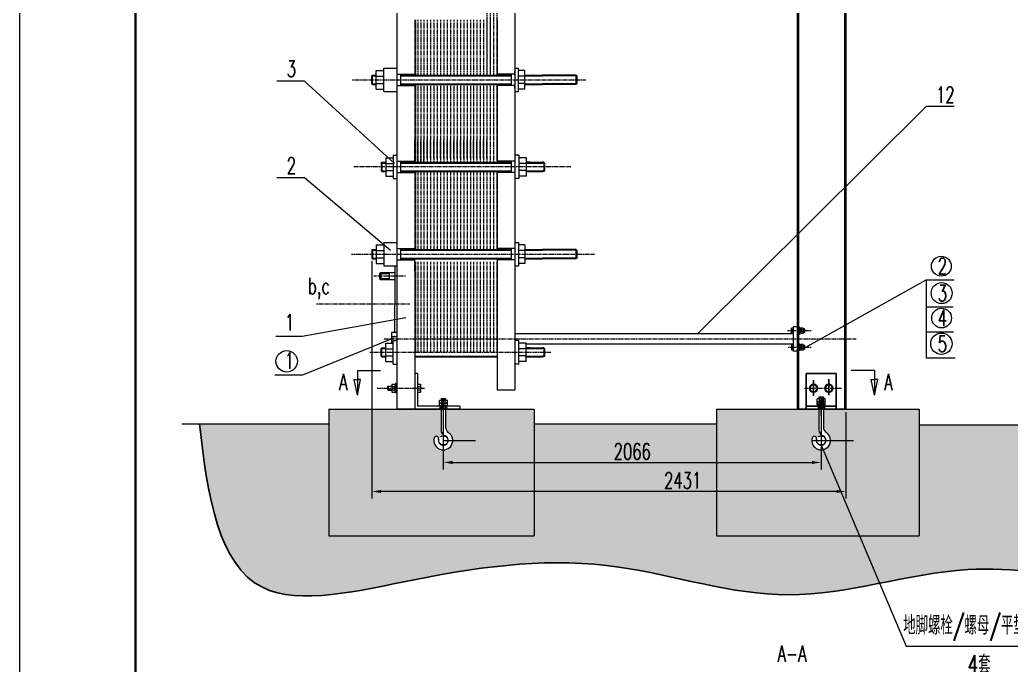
# Model space of a CAD drawing. Header units: millimetres. Extents: x -394 to 6212, y -2458 to 809.
# Drawn here: x 3527.1 to 3741.5, y -2261 to -2121.5 of the extents above; entities that cross this region are included whole.
import ezdxf

# ---------------------------------------------------------------- set-up
doc = ezdxf.new("R2010")
doc.units = ezdxf.units.MM
doc.linetypes.add('CENTERX2', pattern=[4, 2.5, -0.5, 0.5, -0.5])
doc.linetypes.add('DIVIDE', pattern=[31.75, 12.7, -6.35, 0, -6.35, 0, -6.35])
doc.layers.get('0').update_dxf_attribs({"lineweight": 18})
for name, color, linetype, lineweight, true_color in [('1', 1, 'Continuous', 18, 0xff0000), ('2', 2, 'Continuous', 18, 0xffff00), ('3', 3, 'CENTERX2', 18, 0x00ff00), ('4', 4, 'DIVIDE', 18, 0x00ffff)]:
    doc.layers.add(name, color=color, linetype=linetype, lineweight=lineweight, true_color=true_color)
doc.layers.add('5剖面线层', color=2, linetype='Continuous')
doc.layers.add('LAYER3', color=3, linetype='Continuous')
doc.layers.add('LAYER1', color=1, linetype='Continuous', lineweight=25)
doc.layers.add('粗实线层', color=7, linetype='Continuous', lineweight=35)
doc.styles.add('HZ', font='txt.shx', dxfattribs={"width": 0.67, "bigfont": 'hztxt.shx'})
doc.styles.get("Standard").update_dxf_attribs({"font": 'txt.shx', "bigfont": 'gbcbig.shx'})

msp = doc.modelspace()

# ---------------------------------------------------------------- hatches: boundary and pattern name
at = {"layer": '2', "ltscale": 0.5}
h = msp.add_hatch(dxfattribs=at)
h.set_pattern_fill('AR-CONC', color=256, style=0)
h.set_pattern_definition([(50, (9603.9254, 682.366), (7.172602, -0.6275213), [0.75, -8.25]), (355, (9603.9254, 682.366), (-1.387513, 7.521921), [0.6, -6.6]), (100.4514, (9604.523, 682.3136), (5.785094, 6.8943954), [0.637402, -7.011421]), (46.1842, (9603.925, 684.366), (10.67241, -1.65519), [1.125, -12.375]), (96.6356, (9604.815, 684.228), (9.346627, 9.741179), [0.956103, -10.51713]), (351.1842, (9603.925, 684.366), (9.34662, 9.741186), [0.9, -9.9]), (21, (9604.9254, 683.866), (5.9690705, -4.026189), [0.75, -8.25]), (326, (9604.9254, 683.866), (2.433153, 7.2515005), [0.6, -6.6]), (71.4514, (9605.423, 683.5304), (8.402226, 3.225305), [0.637402, -7.011421]), (37.5, (9603.9254, 682.366), (0.1215986, 3.3289385), [0, -6.52, 0, -6.7, 0, -6.625]), (7.5, (9603.9254, 682.366), (2.6306954, 3.9441171), [0, -3.82, 0, -6.37, 0, -2.525]), (327.5, (9601.6954, 682.366), (5.3382244, -0.2255487), [0, -2.5, 0, -7.8, 0, -10.35]), (317.5, (9600.6954, 682.366), (5.8318617, 1.0010498), [0, -3.25, 0, -5.18, 0, -7.35])])
h.paths.add_polyline_path([(3638.34577, -2205.6815), (3619.19178, -2205.6815), (3619.19178, -2209.52191, 0.249972623), (3619.8311, -2210.72079, -0.249972649), (3620.73261, -2212.41133, -1), (3616.66095, -2212.41133, -0.069389091), (3616.73862, -2211.85437), (3616.93371, -2211.63349, -0.690801534), (3617.65538, -2211.90656), (3617.84513, -2211.90656, -0.264888721), (3618.69678, -2211.42133), (3618.69678, -2211.19787, -0.216745131), (3618.20178, -2210.10962), (3618.20178, -2205.6815), (3606.36092, -2205.6815), (3593.933, -2213.13541), (3593.933, -2233.00412), (3638.34577, -2233.00412)])
h.paths.add_polyline_path([(3606.36092, -2205.6815), (3593.933, -2205.6815), (3593.933, -2213.13541)], flags=17)
h.paths.add_polyline_path([(3699.89195, -2210.10962), (3699.89195, -2205.6815), (3677.76026, -2205.6815), (3677.76026, -2233.00412), (3721.57586, -2233.00412), (3721.57586, -2205.6815), (3700.88195, -2205.6815), (3700.88195, -2209.52191, 0.249972623), (3701.52127, -2210.72079, -0.249972649), (3702.42278, -2212.41133, -1), (3698.35112, -2212.41133, -0.06938909), (3698.42879, -2211.85437), (3698.62388, -2211.63349, -0.690801534), (3699.34555, -2211.90656), (3699.5353, -2211.90656, -0.264888721), (3700.38695, -2211.42133), (3700.38695, -2211.19787, -0.216745131)])
h.paths.add_polyline_path([(3861.25341, -2205.76314), (3826.06105, -2205.76314), (3822.58101, -2201.44676), (3799.48269, -2201.44676), (3796.00266, -2205.76314), (3760.8103, -2205.76314), (3760.8103, -2233.08576), (3861.25341, -2233.08576)])
h.paths.add_polyline_path([(3807.52495, -2214.64775), (3815.13745, -2214.64775), (3815.13745, -2219.89775), (3807.52495, -2219.89775)], flags=24)
h.paths.add_polyline_path([(3807.03019, -2208.61878), (3815.03352, -2208.61878), (3815.03352, -2213.86878), (3807.03019, -2213.86878)], flags=24)
h.paths.add_polyline_path([(3807.68111, -2220.79932), (3816.07528, -2220.79932), (3816.07528, -2226.04932), (3807.68111, -2226.04932)], flags=24)
at = {"layer": '5剖面线层', "ltscale": 0.5}
h = msp.add_hatch(dxfattribs=at)
h.set_pattern_fill('AR-SAND', color=256, scale=2, style=0)
h.set_pattern_definition([(37.5, (9603.9254, 682.366), (-0.1259867, 3.8536475), [0, -3.04, 0, -3.4, 0, -3.25]), (7.5, (9603.9254, 682.366), (3.5395534, 5.644292), [0, -1.64, 0, -2.74, 0, -1.05]), (327.5, (9601.4654, 682.366), (6.2282837, 0.0113181), [0, -1, 0, -3.6, 0, -4.7]), (317.5, (9601.4654, 682.366), (6.012253, 1.755351), [0, -0.5, 0, -2.36, 0, -2.7])])
edge = h.paths.add_edge_path()
edge.add_line((3760.8103, -2209.01802), (3721.57586, -2209.01802))
edge.add_line((3721.57586, -2209.01802), (3721.57586, -2233.00412))
edge.add_line((3721.57586, -2233.00412), (3677.76026, -2233.00412))
edge.add_line((3677.76026, -2233.00412), (3677.76026, -2208.8465))
edge.add_line((3677.76026, -2208.8465), (3638.34577, -2208.8465))
edge.add_line((3638.34577, -2208.8465), (3638.34577, -2233.00412))
edge.add_line((3638.34577, -2233.00412), (3593.933, -2233.00412))
edge.add_line((3593.933, -2233.00412), (3593.933, -2208.8465))
edge.add_line((3593.933, -2208.8465), (3565.98043, -2208.8465))
edge.add_spline(control_points=[(3565.98043, -2208.8465), (3567.70723, -2224.68444), (3572.26078, -2251.96268), (3618.08207, -2240.48909), (3653.93305, -2236.39159), (3694.06092, -2250.28598), (3738.38324, -2233.95735), (3786.1739, -2252.83916), (3835.01917, -2239.00011), (3889.5405, -2259.10679), (3896.99731, -2224.08811), (3900.29018, -2212.62167), (3901.37195, -2208.92814)], knot_values=[4.602755796, 4.602755796, 4.602755796, 4.602755796, 43.368736076, 76.20375859, 120.559958585, 157.669847957, 196.858863459, 255.771322738, 298.745619956, 354.741491434, 379.093063844, 390.88268818, 390.88268818, 390.88268818, 390.88268818], degree=3, periodic=0)
edge.add_line((3901.37195, -2208.92814), (3861.25341, -2208.92814))
edge.add_line((3861.25341, -2208.92814), (3861.25341, -2233.08576))
edge.add_line((3861.25341, -2233.08576), (3760.8103, -2233.08576))
edge.add_line((3760.8103, -2233.08576), (3760.8103, -2209.01802))
h.paths.add_polyline_path([(3665.84769, -2218.43953), (3675.02352, -2218.43953), (3675.02352, -2223.68953), (3665.84769, -2223.68953)], flags=24)
h.paths.add_polyline_path([(3654.75853, -2212.1632), (3664.3252, -2212.1632), (3664.3252, -2217.4132), (3654.75853, -2217.4132)], flags=24)
h.paths.add_polyline_path([(3868.87653, -2218.94564), (3868.87653, -2213.67814), (3874.12653, -2213.67814), (3874.12653, -2218.94564)], flags=24)
h.paths.add_polyline_path([(3877.00605, -2223.03529), (3877.00605, -2215.81362), (3882.25605, -2215.81362), (3882.25605, -2223.03529)], flags=24)
h.paths.add_polyline_path([(3583.76729, -2216.02432), (3586.29896, -2216.02432), (3586.29896, -2210.77432), (3583.76729, -2210.77432)], flags=24)

# ---------------------------------------------------------------- linework, layer by layer
at = {"color": 2, "linetype": 'Continuous', "ltscale": 0.1}
for p, q in [((3603.23131, -2133.6072), (3604.19553, -2133.6072)), ((3609.45973, -2133.6072), (3633.36829, -2133.6072)), ((3636.49637, -2133.6072), (3640.13333, -2133.6072)), ((3647.5488, -2133.6072), (3640.13333, -2133.6072)), ((3603.23131, -2135.31395), (3604.19553, -2135.31395)), ((3609.45973, -2135.31395), (3633.36829, -2135.31395)), ((3636.49637, -2135.31395), (3640.13333, -2135.31395)), ((3647.5488, -2135.31395), (3640.13333, -2135.31395)), ((3605.26944, -2152.44326), (3606.23365, -2152.44326)), ((3609.45973, -2152.44326), (3633.36829, -2152.44326)), ((3636.59437, -2152.44326), (3640.13333, -2152.44326)), ((3640.58717, -2152.44326), (3640.13333, -2152.44326)), ((3605.26944, -2154.15), (3606.23365, -2154.15)), ((3609.45973, -2154.15), (3633.36829, -2154.15)), ((3636.59437, -2154.15), (3640.13333, -2154.15)), ((3640.58717, -2154.15), (3640.13333, -2154.15)), ((3603.23131, -2171.27931), (3604.19553, -2171.27931)), ((3603.23131, -2172.98606), (3604.19553, -2172.98606)), ((3609.45973, -2171.27931), (3633.36829, -2171.27931)), ((3609.45973, -2172.98606), (3633.36829, -2172.98606)), ((3636.28502, -2171.27931), (3640.13333, -2171.27931)), ((3636.28502, -2172.98606), (3640.13333, -2172.98606)), ((3647.5488, -2171.27931), (3640.13333, -2171.27931)), ((3647.5488, -2172.98606), (3640.13333, -2172.98606)), ((3605.26944, -2192.50932), (3606.23365, -2192.50932)), ((3636.59437, -2192.50932), (3640.13333, -2192.50932)), ((3640.4181, -2192.50932), (3640.13333, -2192.50932)), ((3640.58481, -2192.50932), (3640.13333, -2192.50932)), ((3640.58481, -2192.50932), (3640.13333, -2192.50932)), ((3605.26944, -2194.21607), (3606.23365, -2194.21607)), ((3612.52737, -2194.21607), (3630.35639, -2194.21607)), ((3636.59437, -2194.21607), (3640.13333, -2194.21607)), ((3640.4181, -2194.21607), (3640.13333, -2194.21607)), ((3640.58481, -2194.21607), (3640.13333, -2194.21607)), ((3640.58481, -2194.21607), (3640.13333, -2194.21607))]:
    msp.add_line(p, q, dxfattribs=at)
for p, q in [((3700.38695, -2213.45716), (3718.73317, -2256.90279)), ((3737.89621, -2256.90279), (3748.22298, -2256.90279))]:
    msp.add_line(p, q)
at = {"layer": '1', "ltscale": 0.1}
for p, q in [((3608.64699, -2117.53616), (3608.64699, -2190.70935)), ((3695.22103, -2117.53616), (3695.22103, -2205.6815)), ((3695.50788, -2117.53616), (3695.50788, -2205.6815)), ((3705.45194, -2117.53616), (3705.45194, -2205.6815)), ((3705.73879, -2117.53616), (3705.73879, -2205.6815)), ((3612.52737, -2121.49718), (3612.52737, -2133.4566)), ((3612.52737, -2121.49718), (3612.52737, -2133.4566)), ((3604.19553, -2132.45264), (3605.80188, -2132.45264)), ((3604.19553, -2136.46851), (3604.19553, -2132.45264)), ((3605.80188, -2136.99041), (3605.80188, -2131.93074)), ((3634.9735, -2136.99041), (3634.9735, -2131.93074)), ((3636.28502, -2132.45264), (3634.9735, -2132.45264)), ((3636.28502, -2136.46851), (3636.28502, -2132.45264)), ((3603.23131, -2133.6072), (3603.39802, -2133.4566)), ((3603.23131, -2135.31395), (3603.23131, -2133.6072)), ((3603.39802, -2133.4566), (3604.19553, -2133.4566)), ((3603.39802, -2135.46454), (3603.39802, -2133.4566)), ((3604.19553, -2133.69041), (3605.80188, -2133.69041)), ((3608.64699, -2133.22952), (3612.52737, -2133.22952)), ((3609.45973, -2133.4566), (3633.36829, -2133.4566)), ((3634.18103, -2133.22952), (3630.35639, -2133.22952)), ((3633.36829, -2133.22952), (3633.36829, -2135.69163)), ((3634.18103, -2133.4566), (3634.18103, -2132.59606)), ((3636.28502, -2133.69041), (3634.9735, -2133.69041)), ((3636.49637, -2133.4566), (3640.13333, -2133.4566)), ((3647.3821, -2133.4566), (3640.13333, -2133.4566)), ((3647.5488, -2133.6072), (3647.3821, -2133.4566)), ((3647.3821, -2133.4566), (3647.3821, -2135.46454)), ((3647.5488, -2133.6072), (3647.5488, -2135.31395)), ((3603.23131, -2135.31395), (3603.39802, -2135.46454)), ((3603.39802, -2135.46454), (3604.19553, -2135.46454)), ((3604.19553, -2135.23074), (3605.80188, -2135.23074)), ((3604.19553, -2136.46851), (3605.80188, -2136.46851)), ((3608.64699, -2135.69163), (3612.52737, -2135.69163)), ((3609.45973, -2135.46454), (3633.36829, -2135.46454)), ((3612.52737, -2135.46454), (3612.52737, -2152.29266)), ((3612.52737, -2135.46454), (3612.52737, -2152.29266)), ((3612.52737, -2135.46454), (3612.52737, -2136.37222)), ((3634.18103, -2135.69163), (3630.35639, -2135.69163)), ((3634.18103, -2136.32508), (3634.18103, -2135.46454)), ((3636.28502, -2135.23074), (3634.9735, -2135.23074)), ((3636.28502, -2136.46851), (3634.9735, -2136.46851)), ((3636.49637, -2135.46454), (3640.13333, -2135.46454)), ((3647.3821, -2135.46454), (3640.13333, -2135.46454)), ((3647.5488, -2135.31395), (3647.3821, -2135.46454)), ((3612.52737, -2151.38498), (3612.52737, -2147.42396)), ((3606.23365, -2151.28869), (3607.84, -2151.28869)), ((3606.23365, -2151.28869), (3606.23365, -2155.30456)), ((3607.84, -2150.76679), (3607.84, -2155.82646)), ((3612.52737, -2152.29266), (3612.52737, -2151.60434)), ((3634.98802, -2150.76679), (3634.98802, -2155.82646)), ((3636.59437, -2151.28869), (3634.98802, -2151.28869)), ((3636.59437, -2151.28869), (3636.59437, -2155.30456)), ((3605.26944, -2152.44326), (3605.43614, -2152.29266)), ((3605.26944, -2152.44326), (3605.26944, -2154.15)), ((3605.43614, -2152.29266), (3605.43614, -2154.3006)), ((3605.43614, -2152.29266), (3606.23365, -2152.29266)), ((3606.23365, -2152.52646), (3607.84, -2152.52646)), ((3608.64699, -2152.06557), (3612.52737, -2152.06557)), ((3609.45973, -2152.29266), (3633.36829, -2152.29266)), ((3634.18103, -2152.06557), (3630.35639, -2152.06557)), ((3633.36829, -2152.06557), (3633.36829, -2154.52768)), ((3636.59437, -2152.52646), (3634.98802, -2152.52646)), ((3636.59437, -2152.29266), (3640.13333, -2152.29266)), ((3637.39188, -2152.29266), (3636.59437, -2152.29266)), ((3640.42047, -2152.29266), (3640.13333, -2152.29266)), ((3640.42047, -2152.29266), (3640.42047, -2154.3006)), ((3640.58717, -2152.44326), (3640.42047, -2152.29266)), ((3640.58717, -2152.44326), (3640.58717, -2154.15)), ((3605.26944, -2154.15), (3605.43614, -2154.3006)), ((3605.43614, -2154.3006), (3606.23365, -2154.3006)), ((3606.23365, -2154.06679), (3607.84, -2154.06679)), ((3606.23365, -2155.30456), (3607.84, -2155.30456)), ((3608.64699, -2154.52768), (3612.52737, -2154.52768)), ((3609.45973, -2154.3006), (3633.36829, -2154.3006)), ((3612.52737, -2154.3006), (3612.52737, -2157.5545)), ((3612.52737, -2154.3006), (3612.52737, -2166.74156)), ((3634.18103, -2154.52768), (3630.27743, -2154.52768)), ((3636.59437, -2154.06679), (3634.98802, -2154.06679)), ((3636.59437, -2155.30456), (3634.98802, -2155.30456)), ((3636.59437, -2154.3006), (3640.13333, -2154.3006)), ((3637.39188, -2154.3006), (3636.59437, -2154.3006)), ((3640.42047, -2154.3006), (3640.13333, -2154.3006)), ((3640.58717, -2154.15), (3640.42047, -2154.3006)), ((3612.52737, -2166.74156), (3612.52737, -2171.12872)), ((3603.23131, -2171.27931), (3603.39802, -2171.12872)), ((3603.39802, -2171.12872), (3604.19553, -2171.12872)), ((3603.39802, -2171.12872), (3603.39802, -2173.13665)), ((3604.19553, -2170.12475), (3604.19553, -2174.14062)), ((3604.19553, -2170.12475), (3605.80188, -2170.12475)), ((3605.80188, -2169.60285), (3605.80188, -2174.66252)), ((3608.64699, -2170.90163), (3612.52737, -2170.90163)), ((3609.45973, -2171.12872), (3633.36829, -2171.12872)), ((3634.18103, -2170.90163), (3630.27743, -2170.90163)), ((3633.36829, -2170.90163), (3633.36829, -2173.36374)), ((3634.18103, -2170.26817), (3634.18103, -2171.12872)), ((3634.9735, -2169.60285), (3634.9735, -2174.66252)), ((3636.28502, -2170.12475), (3634.9735, -2170.12475)), ((3636.28502, -2170.12475), (3636.28502, -2174.14062)), ((3636.28502, -2171.12872), (3640.13333, -2171.12872)), ((3647.3821, -2171.12872), (3640.13333, -2171.12872)), ((3647.5488, -2171.27931), (3647.3821, -2171.12872)), ((3647.3821, -2171.12872), (3647.3821, -2173.13665)), ((3603.23131, -2171.27931), (3603.23131, -2172.98606)), ((3603.23131, -2172.98606), (3603.39802, -2173.13665)), ((3603.39802, -2173.13665), (3604.19553, -2173.13665)), ((3604.19553, -2171.36252), (3605.80188, -2171.36252)), ((3604.19553, -2172.90285), (3605.80188, -2172.90285)), ((3609.45973, -2173.13665), (3633.36829, -2173.13665)), ((3612.52737, -2175.83026), (3612.52737, -2173.13665)), ((3634.18103, -2173.13665), (3634.18103, -2173.9972)), ((3636.28502, -2171.36252), (3634.9735, -2171.36252)), ((3636.28502, -2172.90285), (3634.9735, -2172.90285)), ((3636.28502, -2173.13665), (3640.13333, -2173.13665)), ((3647.3821, -2173.13665), (3640.13333, -2173.13665)), ((3647.5488, -2172.98606), (3647.3821, -2173.13665)), ((3647.5488, -2171.27931), (3647.5488, -2172.98606)), ((3604.19553, -2174.14062), (3605.80188, -2174.14062)), ((3608.64699, -2173.36374), (3612.52737, -2173.36374)), ((3612.52737, -2175.83026), (3612.52737, -2173.61799)), ((3612.52737, -2173.80922), (3612.52737, -2178.69103)), ((3634.18103, -2173.36374), (3630.35639, -2173.36374)), ((3636.28502, -2174.14062), (3634.9735, -2174.14062)), ((3612.52737, -2178.69103), (3612.52737, -2194.36666)), ((3694.36049, -2188.11165), (3693.94044, -2188.11165)), ((3693.94044, -2189.29117), (3693.94044, -2188.11165)), ((3695.22103, -2187.86477), (3694.36049, -2187.86477)), ((3694.36049, -2187.86477), (3694.36049, -2193.12365)), ((3695.78638, -2187.98666), (3695.50788, -2187.98666)), ((3695.78638, -2187.98666), (3695.78638, -2189.40545)), ((3696.47292, -2188.11165), (3695.98155, -2188.11165)), ((3695.98155, -2188.11165), (3695.98155, -2189.29117)), ((3696.47292, -2188.11165), (3696.47292, -2189.29117)), ((3694.36049, -2189.39463), (3634.18103, -2189.39463)), ((3694.36049, -2188.47275), (3693.94044, -2188.47275)), ((3694.36049, -2188.93008), (3693.94044, -2188.93008)), ((3694.36049, -2189.29117), (3693.94044, -2189.29117)), ((3695.78638, -2189.40545), (3695.50788, -2189.40545)), ((3696.47292, -2188.47275), (3695.98155, -2188.47275)), ((3696.47292, -2188.93008), (3695.98155, -2188.93008)), ((3696.47292, -2189.29117), (3695.98155, -2189.29117)), ((3696.7806, -2188.31895), (3696.47292, -2188.31895)), ((3696.7806, -2189.08388), (3696.47292, -2189.08388)), ((3696.7806, -2189.08388), (3696.7806, -2188.31895)), ((3696.7806, -2188.31895), (3696.84464, -2188.38796)), ((3696.7806, -2189.08388), (3696.84464, -2189.01487)), ((3696.84464, -2189.01487), (3696.84464, -2188.38796)), ((3605.26944, -2192.50932), (3605.43614, -2192.35873)), ((3605.26944, -2194.21607), (3605.26944, -2192.50932)), ((3605.43614, -2192.35873), (3606.23365, -2192.35873)), ((3605.43614, -2194.36666), (3605.43614, -2192.35873)), ((3606.23365, -2191.35476), (3607.84, -2191.35476)), ((3606.23365, -2195.37063), (3606.23365, -2191.35476)), ((3607.4996, -2190.70935), (3607.4996, -2191.35476)), ((3607.84, -2191.00829), (3607.4996, -2191.00829)), ((3607.84, -2195.89253), (3607.84, -2190.83286)), ((3608.64699, -2190.70935), (3608.64699, -2205.6815)), ((3608.64699, -2191.49818), (3608.64699, -2195.22721)), ((3634.98802, -2195.89253), (3634.98802, -2190.83286)), ((3636.59437, -2191.35476), (3634.98802, -2191.35476)), ((3636.59437, -2195.37063), (3636.59437, -2191.35476)), ((3694.36049, -2191.5938), (3636.59437, -2191.5938)), ((3636.59437, -2192.35873), (3640.13333, -2192.35873)), ((3637.39188, -2192.35873), (3636.59437, -2192.35873)), ((3640.4181, -2192.35873), (3640.13333, -2192.35873)), ((3640.4181, -2192.35873), (3640.13333, -2192.35873)), ((3640.4181, -2192.35873), (3640.13333, -2192.35873)), ((3640.4181, -2192.35873), (3640.4181, -2194.36666)), ((3640.58481, -2192.50932), (3640.4181, -2192.35873)), ((3640.58481, -2192.50932), (3640.58481, -2194.21607)), ((3694.36049, -2191.69725), (3693.94044, -2191.69725)), ((3693.94044, -2191.69725), (3693.94044, -2192.87677)), ((3694.36049, -2192.05835), (3693.94044, -2192.05835)), ((3694.36049, -2192.51568), (3693.94044, -2192.51568)), ((3695.78638, -2191.57176), (3695.50788, -2191.57176)), ((3695.78638, -2191.57176), (3695.78638, -2192.98469)), ((3695.98155, -2191.69725), (3695.98155, -2192.87677)), ((3696.47292, -2191.69725), (3695.98155, -2191.69725)), ((3696.47292, -2192.05835), (3695.98155, -2192.05835)), ((3696.47292, -2192.51568), (3695.98155, -2192.51568)), ((3696.47292, -2191.69725), (3696.47292, -2192.87677)), ((3696.7806, -2191.90455), (3696.47292, -2191.90455)), ((3696.7806, -2191.90455), (3696.84464, -2191.97356)), ((3696.7806, -2192.66948), (3696.7806, -2191.90455)), ((3696.84464, -2192.60047), (3696.84464, -2191.97356)), ((3605.26944, -2194.21607), (3605.43614, -2194.36666)), ((3605.43614, -2194.36666), (3606.23365, -2194.36666)), ((3606.23365, -2192.59253), (3607.84, -2192.59253)), ((3606.23365, -2194.13286), (3607.84, -2194.13286)), ((3612.52737, -2194.36666), (3630.35639, -2194.36666)), ((3612.52737, -2194.36666), (3612.52737, -2205.6815)), ((3636.59437, -2192.59253), (3634.98802, -2192.59253)), ((3636.59437, -2194.13286), (3634.98802, -2194.13286)), ((3636.59437, -2194.36666), (3640.13333, -2194.36666)), ((3637.39188, -2194.36666), (3636.59437, -2194.36666)), ((3640.4181, -2194.36666), (3640.13333, -2194.36666)), ((3640.4181, -2194.36666), (3640.13333, -2194.36666)), ((3640.4181, -2194.36666), (3640.13333, -2194.36666)), ((3640.58481, -2194.21607), (3640.4181, -2194.36666)), ((3694.36049, -2192.87677), (3693.94044, -2192.87677)), ((3695.22103, -2193.12365), (3694.36049, -2193.12365)), ((3695.78638, -2192.98469), (3695.50788, -2192.98469)), ((3696.47292, -2192.87677), (3695.98155, -2192.87677)), ((3696.7806, -2192.66948), (3696.47292, -2192.66948)), ((3696.7806, -2192.66948), (3696.84464, -2192.60047)), ((3606.23365, -2195.37063), (3607.84, -2195.37063)), ((3636.59437, -2195.37063), (3634.98802, -2195.37063)), ((3613.14716, -2197.92019), (3613.14716, -2205.01219)), ((3606.78809, -2200.69306), (3606.65026, -2200.83089)), ((3606.65026, -2200.83089), (3606.65026, -2201.41577)), ((3606.78809, -2200.69306), (3607.57699, -2200.69306)), ((3606.78809, -2200.69306), (3606.78809, -2201.5536)), ((3607.57699, -2200.26279), (3607.57699, -2201.98387)), ((3607.57699, -2200.26279), (3608.19066, -2200.26279)), ((3607.57699, -2200.77828), (3608.19066, -2200.77828)), ((3613.14716, -2200.26279), (3613.76867, -2200.26279)), ((3613.14716, -2200.77828), (3613.76867, -2200.77828)), ((3613.76867, -2200.26279), (3613.76867, -2201.98387)), ((3606.78809, -2201.5536), (3606.65026, -2201.41577)), ((3606.78809, -2201.5536), (3607.57699, -2201.5536)), ((3607.57699, -2201.46838), (3608.19066, -2201.46838)), ((3607.57699, -2201.98387), (3608.19066, -2201.98387)), ((3613.14716, -2201.46838), (3613.76867, -2201.46838)), ((3613.14716, -2201.98387), (3613.76867, -2201.98387)), ((3622.25322, -2205.01219), (3613.14716, -2205.01219)), ((3617.85932, -2204.35508), (3617.85932, -2203.76006)), ((3619.58041, -2203.76006), (3617.85932, -2203.76006)), ((3617.85932, -2204.35508), (3617.85932, -2203.76006)), ((3619.58041, -2203.76006), (3617.85932, -2203.76006)), ((3619.58041, -2204.36042), (3617.85932, -2204.36042)), ((3617.85932, -2204.95544), (3617.85932, -2204.36042)), ((3619.58041, -2204.36042), (3617.85932, -2204.36042)), ((3617.85932, -2205.01219), (3617.85932, -2204.36042)), ((3618.04843, -2205.01219), (3618.04843, -2205.6815)), ((3618.04843, -2205.01219), (3618.04843, -2205.6815)), ((3618.37481, -2204.35508), (3618.37481, -2203.76006)), ((3618.37481, -2204.35508), (3618.37481, -2203.76006)), ((3618.37481, -2204.83531), (3618.37481, -2204.36042)), ((3618.37481, -2204.83531), (3618.37481, -2204.36042)), ((3619.06492, -2204.35508), (3619.06492, -2203.76006)), ((3619.06492, -2204.35508), (3619.06492, -2203.76006)), ((3619.06492, -2204.83531), (3619.06492, -2204.36042)), ((3619.06492, -2204.83531), (3619.06492, -2204.36042)), ((3619.4139, -2205.01219), (3619.4139, -2205.6815)), ((3619.4139, -2205.01219), (3619.4139, -2205.6815)), ((3619.58041, -2204.38156), (3619.58041, -2203.76006)), ((3619.58041, -2204.38156), (3619.58041, -2203.76006)), ((3619.58041, -2204.98192), (3619.58041, -2204.36042)), ((3619.58041, -2205.01219), (3619.58041, -2204.36042)), ((3622.25322, -2205.01219), (3622.25322, -2205.6815)), ((3701.27058, -2203.42937), (3699.54949, -2203.42937)), ((3699.54949, -2204.02439), (3699.54949, -2203.42937)), ((3701.27058, -2203.42937), (3699.54949, -2203.42937)), ((3699.54949, -2204.0244), (3699.54949, -2203.42937)), ((3699.54949, -2204.6815), (3699.54949, -2204.02973)), ((3701.27058, -2204.02973), (3699.54949, -2204.02973)), ((3699.54949, -2204.62476), (3699.54949, -2204.02973)), ((3701.27058, -2204.02973), (3699.54949, -2204.02973)), ((3699.7386, -2204.6815), (3699.7386, -2205.6815)), ((3699.7386, -2204.98247), (3699.7386, -2205.6815)), ((3700.06498, -2204.02439), (3700.06498, -2203.42937)), ((3700.06498, -2204.0244), (3700.06498, -2203.42937)), ((3700.06498, -2204.50462), (3700.06498, -2204.02973)), ((3700.06498, -2204.50462), (3700.06498, -2204.02973)), ((3700.75509, -2204.02439), (3700.75509, -2203.42937)), ((3700.75509, -2204.0244), (3700.75509, -2203.42937)), ((3700.75509, -2204.50462), (3700.75509, -2204.02973)), ((3700.75509, -2204.50462), (3700.75509, -2204.02973)), ((3701.10407, -2204.6815), (3701.10407, -2205.6815)), ((3701.10407, -2205.01219), (3701.10407, -2205.6815)), ((3701.27058, -2204.05087), (3701.27058, -2203.42937)), ((3701.27058, -2204.05087), (3701.27058, -2203.42937)), ((3701.27058, -2204.6815), (3701.27058, -2204.02973)), ((3701.27058, -2204.65123), (3701.27058, -2204.02973)), ((3622.25322, -2205.6815), (3608.64699, -2205.6815)), ((3705.73879, -2205.6815), (3695.22103, -2205.6815))]:
    msp.add_line(p, q, dxfattribs=at)
at = {"layer": '1'}
for p, q in [((3634.18103, -2117.53616), (3634.18103, -2159.56244)), ((3630.35639, -2121.49718), (3630.35639, -2133.4566)), ((3630.35639, -2121.49718), (3630.35639, -2133.4566)), ((3605.80188, -2131.93074), (3608.64699, -2131.93074)), ((3634.18103, -2131.93074), (3634.9735, -2131.93074)), ((3609.45973, -2133.22952), (3609.45973, -2135.69163)), ((3630.35639, -2135.46454), (3630.35639, -2152.29266)), ((3630.35639, -2135.46454), (3630.35639, -2152.29266)), ((3630.35639, -2135.46454), (3630.35639, -2136.37222)), ((3605.80188, -2136.99041), (3608.64699, -2136.99041)), ((3634.18103, -2136.99041), (3634.9735, -2136.99041)), ((3630.35639, -2151.38498), (3630.35639, -2147.42396)), ((3607.84, -2150.76679), (3608.64699, -2150.76679)), ((3634.98802, -2150.76679), (3634.18103, -2150.76679)), ((3609.45973, -2152.06557), (3609.45973, -2154.52768)), ((3607.84, -2155.82646), (3608.64699, -2155.82646)), ((3630.35639, -2154.3006), (3630.35639, -2157.5545)), ((3630.35639, -2154.3006), (3630.35639, -2166.74156)), ((3634.98802, -2155.82646), (3634.18103, -2155.82646)), ((3634.18103, -2159.56244), (3634.18103, -2173.80922)), ((3630.35639, -2166.74156), (3630.35639, -2171.12872)), ((3634.18103, -2168.06604), (3634.18103, -2174.04433)), ((3605.80188, -2169.60285), (3608.64699, -2169.60285)), ((3609.45973, -2170.90163), (3609.45973, -2173.36374)), ((3634.18103, -2169.60285), (3634.9735, -2169.60285)), ((3630.35639, -2173.13665), (3630.35639, -2173.82497)), ((3605.80188, -2174.66252), (3608.64699, -2174.66252)), ((3608.24969, -2174.66252), (3608.24969, -2182.94055)), ((3630.35639, -2173.80922), (3630.35639, -2178.69103)), ((3634.18103, -2173.80922), (3634.18103, -2194.36666)), ((3634.18103, -2174.66252), (3634.9735, -2174.66252)), ((3604.91885, -2176.35501), (3605.18812, -2176.10601)), ((3604.91885, -2176.35501), (3604.91885, -2177.40027)), ((3604.91885, -2177.40027), (3605.18812, -2177.64927)), ((3605.18812, -2176.10601), (3605.18812, -2177.64927)), ((3605.18812, -2176.10601), (3606.95385, -2176.10601)), ((3606.95385, -2176.10601), (3606.95385, -2177.64927)), ((3606.95385, -2176.10601), (3608.24969, -2176.10601)), ((3605.18812, -2177.64927), (3606.95385, -2177.64927)), ((3606.95385, -2177.64927), (3608.24969, -2177.64927)), ((3630.35639, -2178.69103), (3630.35639, -2194.36666)), ((3608.24969, -2189.05997), (3608.24969, -2182.94055)), ((3695.78638, -2188.15424), (3695.98155, -2188.15424)), ((3695.98155, -2188.70141), (3695.78638, -2188.58837)), ((3695.78638, -2188.70141), (3695.98155, -2188.81017)), ((3695.78638, -2189.24859), (3695.98155, -2189.24859)), ((3607.84, -2190.83286), (3608.64699, -2190.83286)), ((3634.98802, -2190.83286), (3634.18103, -2190.83286)), ((3695.78638, -2191.73984), (3695.98155, -2191.73984)), ((3695.98155, -2192.28701), (3695.78638, -2192.17397)), ((3695.78638, -2192.28701), (3695.98155, -2192.39577)), ((3630.35639, -2194.36666), (3630.35639, -2201.45834)), ((3634.18103, -2194.36666), (3634.18103, -2201.45834)), ((3695.78638, -2192.83419), (3695.98155, -2192.83419)), ((3607.84, -2195.89253), (3608.64699, -2195.89253)), ((3634.98802, -2195.89253), (3634.18103, -2195.89253)), ((3613.14716, -2197.92019), (3612.52737, -2197.92019)), ((3608.19066, -2200.26279), (3608.19066, -2201.98387)), ((3608.19066, -2200.32199), (3608.3648, -2200.32199)), ((3608.19066, -2201.12333), (3608.3648, -2201.02087)), ((3608.64699, -2200.10536), (3608.3648, -2200.10536)), ((3608.3648, -2200.10536), (3608.3648, -2202.1413)), ((3608.3648, -2201.15705), (3608.19066, -2201.23558)), ((3608.19066, -2201.92467), (3608.3648, -2201.92467)), ((3608.64699, -2202.1413), (3608.3648, -2202.1413)), ((3630.35639, -2201.45834), (3634.18103, -2201.45834)), ((3699.89195, -2203.08545), (3699.97445, -2203.00295)), ((3699.89195, -2203.08545), (3699.97445, -2203.00295)), ((3699.89195, -2203.08545), (3700.88195, -2203.08545)), ((3699.89195, -2203.08545), (3699.89195, -2203.42937)), ((3699.89195, -2203.08545), (3700.88195, -2203.08545)), ((3699.89195, -2203.08545), (3699.89195, -2203.42937)), ((3699.97445, -2203.00295), (3700.79945, -2203.00295)), ((3699.97445, -2203.00295), (3700.79945, -2203.00295)), ((3700.88195, -2203.08545), (3700.79945, -2203.00295)), ((3700.88195, -2203.08545), (3700.79945, -2203.00295)), ((3700.88195, -2203.08545), (3700.88195, -2203.42937)), ((3700.88195, -2203.08545), (3700.88195, -2203.42937)), ((3617.87028, -2204.36042), (3619.58185, -2204.36042)), ((3617.87028, -2204.36042), (3619.58185, -2204.36042)), ((3617.87028, -2204.83531), (3619.58185, -2204.83531)), ((3619.58185, -2205.01219), (3617.87028, -2205.01219)), ((3619.58185, -2205.01219), (3617.87028, -2205.01219)), ((3618.20178, -2203.41614), (3618.28428, -2203.33364)), ((3618.20178, -2203.41614), (3618.28428, -2203.33364)), ((3618.20178, -2203.41614), (3618.20178, -2203.76006)), ((3618.20178, -2203.41614), (3619.19178, -2203.41614)), ((3618.20178, -2203.41614), (3618.20178, -2203.76006)), ((3618.20178, -2203.41614), (3619.19178, -2203.41614)), ((3618.20178, -2205.01219), (3618.20178, -2210.10962)), ((3618.20178, -2205.01219), (3618.20178, -2210.10962)), ((3619.19178, -2205.43197), (3618.20178, -2205.43197)), ((3618.20178, -2205.43197), (3619.19178, -2205.43197)), ((3619.19178, -2205.43197), (3618.20178, -2205.43197)), ((3618.20178, -2205.43197), (3619.19178, -2205.43197)), ((3618.28428, -2203.33364), (3619.10928, -2203.33364)), ((3618.28428, -2203.33364), (3619.10928, -2203.33364)), ((3619.19178, -2203.41614), (3619.10928, -2203.33364)), ((3619.19178, -2203.41614), (3619.10928, -2203.33364)), ((3619.19178, -2203.41614), (3619.19178, -2203.76006)), ((3619.19178, -2203.41614), (3619.19178, -2203.76006)), ((3619.19178, -2205.01219), (3619.19178, -2209.52191)), ((3619.19178, -2205.01219), (3619.19178, -2209.52191)), ((3699.56045, -2204.02973), (3701.27202, -2204.02973)), ((3699.56045, -2204.02973), (3701.27202, -2204.02973)), ((3699.56045, -2204.50462), (3701.27202, -2204.50462)), ((3701.27202, -2204.6815), (3699.56045, -2204.6815)), ((3701.27202, -2204.6815), (3699.56045, -2204.6815)), ((3699.89195, -2204.6815), (3699.89195, -2210.10962)), ((3699.89195, -2205.01219), (3699.89195, -2210.10962)), ((3699.89195, -2205.2775), (3700.88195, -2205.2775)), ((3700.88195, -2205.2775), (3699.89195, -2205.2775)), ((3699.89195, -2205.2775), (3700.88195, -2205.2775)), ((3700.88195, -2205.2775), (3699.89195, -2205.2775)), ((3700.88195, -2204.6815), (3700.88195, -2209.52191)), ((3700.88195, -2204.98247), (3700.88195, -2209.52191)), ((3593.933, -2205.6815), (3593.933, -2233.00412)), ((3638.34577, -2205.6815), (3638.34577, -2233.00412)), ((3677.76026, -2205.6815), (3677.76026, -2233.00412)), ((3721.57586, -2205.6815), (3721.57586, -2233.00412)), ((3616.73862, -2211.85437), (3616.93371, -2211.63349)), ((3616.73862, -2211.85437), (3616.93371, -2211.63349)), ((3620.32102, -2210.88929), (3620.32102, -2210.88929)), ((3698.42879, -2211.85437), (3698.62388, -2211.63349)), ((3698.42879, -2211.85437), (3698.62388, -2211.63349)), ((3617.65538, -2211.90656), (3617.66318, -2211.90656)), ((3617.65538, -2211.90656), (3617.66318, -2211.90656)), ((3617.66318, -2212.25185), (3617.66318, -2211.90656)), ((3617.66318, -2212.25185), (3617.66318, -2211.90656)), ((3698.60897, -2213.38872), (3698.60897, -2213.38872)), ((3699.34555, -2211.90656), (3699.35335, -2211.90656)), ((3699.34555, -2211.90656), (3699.35335, -2211.90656)), ((3699.35335, -2212.25185), (3699.35335, -2211.90656)), ((3699.35335, -2212.25185), (3699.35335, -2211.90656))]:
    msp.add_line(p, q, dxfattribs=at)
at = {"layer": '1', "linetype": 'Continuous', "ltscale": 0.1}
for p, q in [((3608.64699, -2189.05997), (3607.4996, -2189.05997)), ((3607.4996, -2189.05997), (3607.4996, -2189.29684)), ((3607.4996, -2189.29684), (3607.4996, -2190.70935)), ((3608.64699, -2189.98013), (3607.4996, -2189.98013))]:
    msp.add_line(p, q, dxfattribs=at)
at = {"layer": '1'}
for centre, radius, start, end in [((3620.63553, -2209.52191), 1.44375, 180, 236.1390686), ((3620.63553, -2209.52191), 1.44375, 180, 236.1390686), ((3702.3257, -2209.52191), 1.44375, 180, 236.1390686), ((3702.3257, -2209.52191), 1.44375, 180, 236.1390686), ((3618.69678, -2212.41133), 2.03583, 164.1226472, 56.1390686), ((3618.69678, -2212.41133), 2.03583, 164.1226472, 56.1390686), ((3617.24288, -2211.90656), 0.4125, 0, 138.5471038), ((3617.24288, -2211.90656), 0.4125, 0, 138.5471038), ((3618.69678, -2212.41133), 1.04583, 171.2288776, 67.5989023), ((3618.69678, -2212.41133), 1.04583, 171.2288776, 67.5989023), ((3619.64553, -2210.10962), 1.44375, 180, 247.5989023), ((3619.64553, -2210.10962), 1.44375, 180, 247.5989023), ((3700.38695, -2212.41133), 2.03583, 164.1226472, 56.1390686), ((3700.38695, -2212.41133), 2.03583, 164.1226472, 56.1390686), ((3698.93305, -2211.90656), 0.4125, 0, 138.5471038), ((3698.93305, -2211.90656), 0.4125, 0, 138.5471038), ((3700.38695, -2212.41133), 1.04583, 171.2288776, 67.5989023), ((3700.38695, -2212.41133), 1.04583, 171.2288776, 67.5989023), ((3701.3357, -2210.10962), 1.44375, 180, 247.5989023), ((3701.3357, -2210.10962), 1.44375, 180, 247.5989023)]:
    msp.add_arc(centre, radius, start, end, dxfattribs=at)
at = {"layer": '2'}
for p, q in [((3588.68972, -2134.74252), (3582.69907, -2134.74252)), ((3608.13051, -2152.51407), (3588.68972, -2134.74252)), ((3673.65978, -2189.39463), (3723.13052, -2140.15936)), ((3723.13052, -2140.15936), (3729.13052, -2140.15936)), ((3588.68972, -2155.66975), (3582.69907, -2155.66975)), ((3607.29922, -2171.37823), (3588.68972, -2155.66975)), ((3603.23131, -2173.61106), (3603.23131, -2224.93953)), ((3604.91885, -2176.35501), (3606.95385, -2176.35501)), ((3604.91885, -2177.40027), (3606.95385, -2177.40027)), ((3696.40902, -2192.60747), (3723.05487, -2177.66181)), ((3723.05487, -2177.66181), (3729.15658, -2177.66181)), ((3723.05487, -2177.66181), (3723.05487, -2183.52897)), ((3723.05487, -2183.52897), (3728.92073, -2183.52897)), ((3723.05487, -2183.52897), (3723.05487, -2188.90746)), ((3610.58855, -2185.87964), (3588.18371, -2189.96477)), ((3588.18371, -2189.96477), (3582.50133, -2189.96477)), ((3607.95372, -2190.27582), (3588.26459, -2198.27128)), ((3723.05487, -2188.90746), (3729.03059, -2188.90746)), ((3723.05487, -2188.90746), (3723.05487, -2194.5447)), ((3723.05487, -2194.5447), (3729.36213, -2194.5447)), ((3588.26459, -2198.27128), (3582.26459, -2198.27128)), ((3600.11559, -2197.29808), (3600.11559, -2202.62758)), ((3711.90532, -2197.29808), (3711.90532, -2202.62758)), ((3599.41309, -2199.26158), (3600.11559, -2199.26158)), ((3600.11559, -2202.62758), (3599.41309, -2199.26158)), ((3600.11559, -2202.62758), (3600.81809, -2199.26158)), ((3600.81809, -2199.26158), (3600.11559, -2199.26158)), ((3607.57699, -2200.77828), (3606.70287, -2200.77828)), ((3711.90532, -2202.62758), (3711.20282, -2199.26158)), ((3711.20282, -2199.26158), (3711.90532, -2199.26158)), ((3711.90532, -2202.62758), (3712.60782, -2199.26158)), ((3712.60782, -2199.26158), (3711.90532, -2199.26158)), ((3607.57699, -2201.46838), (3606.70287, -2201.46838)), ((3699.97445, -2203.00295), (3699.97445, -2204.32774)), ((3699.97445, -2203.00295), (3699.97445, -2204.32774)), ((3700.38695, -2203.22254), (3700.38695, -2214.1105)), ((3700.79945, -2203.00295), (3700.79945, -2204.32774)), ((3700.79945, -2203.00295), (3700.79945, -2204.32774)), ((3618.28428, -2203.33364), (3618.28428, -2203.76006)), ((3618.28428, -2203.33364), (3618.28428, -2203.76006)), ((3618.28428, -2205.01219), (3618.28428, -2205.43197)), ((3618.28428, -2205.01219), (3618.28428, -2205.43197)), ((3618.69678, -2203.55322), (3618.69678, -2214.1105)), ((3618.69678, -2205.88411), (3618.69678, -2203.64574)), ((3618.69678, -2204.01899), (3618.69678, -2206.48269)), ((3619.10928, -2203.33364), (3619.10928, -2203.76006)), ((3619.10928, -2203.33364), (3619.10928, -2203.76006)), ((3619.10928, -2205.01219), (3619.10928, -2205.43197)), ((3619.10928, -2205.01219), (3619.10928, -2205.43197)), ((3699.97445, -2204.6815), (3699.97445, -2205.2775)), ((3699.97445, -2205.01219), (3699.97445, -2205.2775)), ((3700.38695, -2203.38552), (3700.38695, -2206.4815)), ((3700.38695, -2203.38552), (3700.38695, -2206.4815)), ((3700.38695, -2203.6883), (3700.38695, -2206.48269)), ((3700.79945, -2204.6815), (3700.79945, -2205.2775)), ((3700.79945, -2205.01219), (3700.79945, -2205.2775)), ((3618.69678, -2205.73775), (3618.69678, -2213.47615)), ((3705.73879, -2206.3065), (3705.73879, -2224.93953)), ((3618.69678, -2207.94334), (3618.69678, -2218.6632)), ((3700.38695, -2207.94334), (3700.38695, -2218.6632)), ((3618.69678, -2212.41133), (3625.65796, -2212.41133)), ((3698.35112, -2212.41133), (3707.34813, -2212.41133)), ((3620.69678, -2217.1632), (3698.38695, -2217.1632)), ((3703.73879, -2223.43953), (3605.23131, -2223.43953)), ((3718.73317, -2256.90279), (3737.89621, -2256.90279)), ((3725.79439, -2256.90279), (3730.21734, -2256.90279))]:
    msp.add_line(p, q, dxfattribs=at)
at = {"layer": '2', "ltscale": 0.1}
for p, q in [((3696.84464, -2188.38555), (3696.47292, -2188.38555)), ((3696.84464, -2189.01728), (3696.47292, -2189.01728)), ((3696.84464, -2191.97115), (3696.47292, -2191.97115)), ((3696.84464, -2192.60288), (3696.47292, -2192.60288))]:
    msp.add_line(p, q, dxfattribs=at)
at = {"layer": '2', "linetype": 'Continuous'}
for p, q in [((3600.11559, -2197.29808), (3605.12749, -2197.29808)), ((3711.90532, -2197.29808), (3706.89342, -2197.29808))]:
    msp.add_line(p, q, dxfattribs=at)
at = {"layer": '2', "color": 1, "ltscale": 0.5}
for p, q in [((3593.933, -2205.6815), (3638.34577, -2205.6815)), ((3677.76026, -2205.6815), (3721.57586, -2205.6815)), ((3562.19773, -2208.8465), (3593.933, -2208.8465)), ((3638.34577, -2208.8465), (3677.76026, -2208.8465)), ((3721.57586, -2209.01802), (3760.8103, -2209.01802)), ((3593.933, -2233.00412), (3638.34577, -2233.00412)), ((3677.76026, -2233.00412), (3721.57586, -2233.00412))]:
    msp.add_line(p, q, dxfattribs=at)
at = {"layer": '2', "ltscale": 0.5}
msp.add_lwpolyline([(3527.13858, -2037.88314), (4121.13858, -2037.88314), (4121.13858, -2457.88314), (3527.13858, -2457.88314)], close=True, dxfattribs=at)
at = {"layer": '2'}
for centre, radius in [((3726.35977, -2174.75595), 2.15182), ((3726.432, -2180.56938), 2.27233), ((3726.432, -2185.94788), 2.12826), ((3726.38614, -2191.51292), 2.31564), ((3584.83948, -2195.298), 2.32331)]:
    msp.add_circle(centre, radius, dxfattribs=at)
for points in [[(3620.69678, -2216.82987), (3620.69678, -2217.49653), (3618.69678, -2217.1632)], [(3698.38695, -2216.82987), (3698.38695, -2217.49653), (3700.38695, -2217.1632)], [(3605.23131, -2223.1062), (3605.23131, -2223.77286), (3603.23131, -2223.43953)], [(3703.73879, -2223.1062), (3703.73879, -2223.77286), (3705.73879, -2223.43953)]]:
    msp.add_solid(points, dxfattribs=at)
at = {"layer": '3', "ltscale": 0.1}
for p, q in [((3628.12607, -2116.62849), (3628.12607, -2133.4566)), ((3628.84319, -2116.62849), (3628.84319, -2133.4566)), ((3629.56031, -2116.62849), (3629.56031, -2133.4566)), ((3630.27743, -2116.62849), (3630.27743, -2133.4566)), ((3612.67743, -2121.49718), (3612.67743, -2133.4566)), ((3612.67743, -2121.49718), (3612.67743, -2133.4566)), ((3613.16793, -2121.49718), (3613.16793, -2133.4566)), ((3613.16793, -2121.49718), (3613.16793, -2133.4566)), ((3613.83436, -2121.49718), (3613.83436, -2133.4566)), ((3613.83436, -2121.49718), (3613.83436, -2133.4566)), ((3614.50079, -2121.49718), (3614.50079, -2133.4566)), ((3614.50079, -2121.49718), (3614.50079, -2133.4566)), ((3615.21791, -2121.49718), (3615.21791, -2133.4566)), ((3615.21791, -2121.49718), (3615.21791, -2133.4566)), ((3615.93503, -2121.49718), (3615.93503, -2133.4566)), ((3615.93503, -2121.49718), (3615.93503, -2133.4566)), ((3616.65215, -2121.49718), (3616.65215, -2133.4566)), ((3616.65215, -2121.49718), (3616.65215, -2133.4566)), ((3617.36927, -2121.49718), (3617.36927, -2133.4566)), ((3617.36927, -2121.49718), (3617.36927, -2133.4566)), ((3618.08639, -2121.49718), (3618.08639, -2133.4566)), ((3618.08639, -2121.49718), (3618.08639, -2133.4566)), ((3618.80351, -2121.49718), (3618.80351, -2133.4566)), ((3618.80351, -2121.49718), (3618.80351, -2133.4566)), ((3619.52063, -2121.49718), (3619.52063, -2133.4566)), ((3619.52063, -2121.49718), (3619.52063, -2133.4566)), ((3620.23775, -2121.49718), (3620.23775, -2133.4566)), ((3620.23775, -2121.49718), (3620.23775, -2133.4566)), ((3620.95487, -2121.49718), (3620.95487, -2133.4566)), ((3620.95487, -2121.49718), (3620.95487, -2133.4566)), ((3621.67199, -2121.49718), (3621.67199, -2133.4566)), ((3621.67199, -2121.49718), (3621.67199, -2133.4566)), ((3622.38911, -2121.49718), (3622.38911, -2133.4566)), ((3622.38911, -2121.49718), (3622.38911, -2133.4566)), ((3623.10623, -2121.49718), (3623.10623, -2133.4566)), ((3623.10623, -2121.49718), (3623.10623, -2133.4566)), ((3623.82335, -2121.49718), (3623.82335, -2133.4566)), ((3623.82335, -2121.49718), (3623.82335, -2133.4566)), ((3624.54047, -2121.49718), (3624.54047, -2133.4566)), ((3624.54047, -2121.49718), (3624.54047, -2133.4566)), ((3625.25759, -2121.49718), (3625.25759, -2133.4566)), ((3625.25759, -2121.49718), (3625.25759, -2133.4566)), ((3625.97471, -2121.49718), (3625.97471, -2133.4566)), ((3625.97471, -2121.49718), (3625.97471, -2133.4566)), ((3626.69183, -2121.49718), (3626.69183, -2133.4566)), ((3626.69183, -2121.49718), (3626.69183, -2133.4566)), ((3627.40895, -2121.49718), (3627.40895, -2133.4566)), ((3627.40895, -2121.49718), (3627.40895, -2133.4566)), ((3628.12607, -2121.49718), (3628.12607, -2133.4566)), ((3628.84319, -2121.49718), (3628.84319, -2133.4566)), ((3598.98503, -2134.46057), (3649.49876, -2134.46057)), ((3612.67743, -2135.46454), (3612.67743, -2152.29266)), ((3613.16793, -2135.46454), (3613.16793, -2152.29266)), ((3613.83436, -2135.46454), (3613.83436, -2152.29266)), ((3613.83436, -2135.46454), (3613.83436, -2152.29266)), ((3614.50079, -2135.46454), (3614.50079, -2152.29266)), ((3614.50079, -2135.46454), (3614.50079, -2152.29266)), ((3615.21791, -2135.46454), (3615.21791, -2152.29266)), ((3615.21791, -2135.46454), (3615.21791, -2152.29266)), ((3615.93503, -2135.46454), (3615.93503, -2152.29266)), ((3615.93503, -2135.46454), (3615.93503, -2152.29266)), ((3616.65215, -2135.46454), (3616.65215, -2152.29266)), ((3617.36927, -2135.46454), (3617.36927, -2152.29266)), ((3618.08639, -2135.46454), (3618.08639, -2152.29266)), ((3618.08639, -2135.46454), (3618.08639, -2152.29266)), ((3618.80351, -2135.46454), (3618.80351, -2152.29266)), ((3618.80351, -2135.46454), (3618.80351, -2152.29266)), ((3619.52063, -2135.46454), (3619.52063, -2152.29266)), ((3619.52063, -2135.46454), (3619.52063, -2152.29266)), ((3620.23775, -2135.46454), (3620.23775, -2152.29266)), ((3620.23775, -2135.46454), (3620.23775, -2152.29266)), ((3620.95487, -2135.46454), (3620.95487, -2152.29266)), ((3620.95487, -2135.46454), (3620.95487, -2152.29266)), ((3621.67199, -2135.46454), (3621.67199, -2152.29266)), ((3621.67199, -2135.46454), (3621.67199, -2152.29266)), ((3622.38911, -2135.46454), (3622.38911, -2152.29266)), ((3622.38911, -2135.46454), (3622.38911, -2152.29266)), ((3623.10623, -2135.46454), (3623.10623, -2152.29266)), ((3623.10623, -2135.46454), (3623.10623, -2152.29266)), ((3623.82335, -2135.46454), (3623.82335, -2152.29266)), ((3623.82335, -2135.46454), (3623.82335, -2152.29266)), ((3624.54047, -2135.46454), (3624.54047, -2152.29266)), ((3624.54047, -2135.46454), (3624.54047, -2152.29266)), ((3625.25759, -2135.46454), (3625.25759, -2152.29266)), ((3625.25759, -2135.46454), (3625.25759, -2152.29266)), ((3625.97471, -2135.46454), (3625.97471, -2152.29266)), ((3625.97471, -2135.46454), (3625.97471, -2152.29266)), ((3626.69183, -2135.46454), (3626.69183, -2152.29266)), ((3626.69183, -2135.46454), (3626.69183, -2152.29266)), ((3627.40895, -2135.46454), (3627.40895, -2152.29266)), ((3627.40895, -2135.46454), (3627.40895, -2152.29266)), ((3628.12607, -2135.46454), (3628.12607, -2152.29266)), ((3628.12607, -2135.46454), (3628.12607, -2152.29266)), ((3628.84319, -2135.46454), (3628.84319, -2152.29266)), ((3629.56031, -2135.46454), (3629.56031, -2152.29266)), ((3630.27743, -2135.46454), (3630.27743, -2152.29266)), ((3613.16793, -2151.38498), (3613.16793, -2147.42396)), ((3613.83436, -2151.38498), (3613.83436, -2147.42396)), ((3614.50079, -2151.38498), (3614.50079, -2147.42396)), ((3615.21791, -2151.38498), (3615.21791, -2147.42396)), ((3615.93503, -2151.38498), (3615.93503, -2147.42396)), ((3616.65215, -2151.38498), (3616.65215, -2147.42396)), ((3617.36927, -2151.38498), (3617.36927, -2147.42396)), ((3618.08639, -2151.38498), (3618.08639, -2147.42396)), ((3618.80351, -2151.38498), (3618.80351, -2147.42396)), ((3619.52063, -2151.38498), (3619.52063, -2147.42396)), ((3620.23775, -2151.38498), (3620.23775, -2147.42396)), ((3620.95487, -2151.38498), (3620.95487, -2147.42396)), ((3621.67199, -2151.38498), (3621.67199, -2147.42396)), ((3622.38911, -2151.38498), (3622.38911, -2147.42396)), ((3623.10623, -2151.38498), (3623.10623, -2147.42396)), ((3623.82335, -2151.38498), (3623.82335, -2147.42396)), ((3624.54047, -2151.38498), (3624.54047, -2147.42396)), ((3625.25759, -2151.38498), (3625.25759, -2147.42396)), ((3625.97471, -2151.38498), (3625.97471, -2147.42396)), ((3626.69183, -2151.38498), (3626.69183, -2147.42396)), ((3627.40895, -2151.38498), (3627.40895, -2147.42396)), ((3628.12607, -2151.38498), (3628.12607, -2147.42396)), ((3612.67743, -2152.29266), (3612.67743, -2151.60434)), ((3613.16793, -2152.29266), (3613.16793, -2151.60434)), ((3613.83436, -2152.29266), (3613.83436, -2151.60434)), ((3614.50079, -2152.29266), (3614.50079, -2151.60434)), ((3646.23798, -2153.29663), (3599.33732, -2153.29663)), ((3612.67743, -2154.3006), (3612.67743, -2166.74156)), ((3613.16793, -2154.3006), (3613.16793, -2166.74156)), ((3613.83436, -2154.3006), (3613.83436, -2166.74156)), ((3614.50079, -2154.3006), (3614.50079, -2166.74156)), ((3615.21791, -2154.3006), (3615.21791, -2166.74156)), ((3615.93503, -2154.3006), (3615.93503, -2166.74156)), ((3616.65215, -2154.3006), (3616.65215, -2166.74156)), ((3617.36927, -2154.3006), (3617.36927, -2166.74156)), ((3618.08639, -2154.3006), (3618.08639, -2166.74156)), ((3618.80351, -2154.3006), (3618.80351, -2166.74156)), ((3619.52063, -2154.3006), (3619.52063, -2166.74156)), ((3620.23775, -2154.3006), (3620.23775, -2166.74156)), ((3620.95487, -2154.3006), (3620.95487, -2166.74156)), ((3621.67199, -2154.3006), (3621.67199, -2166.74156)), ((3622.38911, -2154.3006), (3622.38911, -2166.74156)), ((3623.10623, -2154.3006), (3623.10623, -2166.74156)), ((3623.82335, -2154.3006), (3623.82335, -2166.74156)), ((3624.54047, -2154.3006), (3624.54047, -2166.74156)), ((3625.25759, -2154.3006), (3625.25759, -2166.74156)), ((3625.97471, -2154.3006), (3625.97471, -2166.74156)), ((3626.69183, -2154.3006), (3626.69183, -2166.74156)), ((3627.40895, -2154.3006), (3627.40895, -2166.74156)), ((3628.12607, -2154.3006), (3628.12607, -2166.74156)), ((3628.84319, -2154.3006), (3628.84319, -2166.74156)), ((3629.56031, -2154.3006), (3629.56031, -2166.74156)), ((3630.27743, -2154.3006), (3630.27743, -2166.74156)), ((3612.67743, -2166.74156), (3612.67743, -2171.12872)), ((3613.16793, -2166.74156), (3613.16793, -2171.12872)), ((3613.83436, -2166.74156), (3613.83436, -2171.12872)), ((3614.50079, -2166.74156), (3614.50079, -2171.12872)), ((3615.21791, -2166.74156), (3615.21791, -2171.12872)), ((3615.93503, -2166.74156), (3615.93503, -2171.12872)), ((3616.65215, -2166.74156), (3616.65215, -2171.12872)), ((3617.36927, -2166.74156), (3617.36927, -2171.12872)), ((3618.08639, -2166.74156), (3618.08639, -2171.12872)), ((3618.80351, -2166.74156), (3618.80351, -2171.12872)), ((3619.52063, -2166.74156), (3619.52063, -2171.12872)), ((3620.23775, -2166.74156), (3620.23775, -2171.12872)), ((3620.95487, -2166.74156), (3620.95487, -2171.12872)), ((3621.67199, -2166.74156), (3621.67199, -2171.12872)), ((3622.38911, -2166.74156), (3622.38911, -2171.12872)), ((3623.10623, -2166.74156), (3623.10623, -2171.12872)), ((3623.82335, -2166.74156), (3623.82335, -2171.12872)), ((3624.54047, -2166.74156), (3624.54047, -2171.12872)), ((3625.25759, -2166.74156), (3625.25759, -2171.12872)), ((3625.97471, -2166.74156), (3625.97471, -2171.12872)), ((3626.69183, -2166.74156), (3626.69183, -2171.12872)), ((3627.40895, -2166.74156), (3627.40895, -2171.12872)), ((3628.12607, -2166.74156), (3628.12607, -2171.12872)), ((3628.84319, -2166.74156), (3628.84319, -2171.12872)), ((3629.56031, -2166.74156), (3629.56031, -2171.12872)), ((3630.27743, -2166.74156), (3630.27743, -2171.12872)), ((3598.8597, -2172.13268), (3651.37353, -2172.13268)), ((3612.67743, -2173.80922), (3612.67743, -2178.69103)), ((3613.16793, -2173.80922), (3613.16793, -2178.69103)), ((3613.83436, -2173.80922), (3613.83436, -2178.69103)), ((3614.50079, -2173.80922), (3614.50079, -2178.69103)), ((3615.21791, -2173.80922), (3615.21791, -2178.69103)), ((3615.93503, -2173.80922), (3615.93503, -2178.69103)), ((3616.65215, -2173.80922), (3616.65215, -2178.69103)), ((3617.36927, -2173.80922), (3617.36927, -2178.69103)), ((3618.08639, -2173.80922), (3618.08639, -2178.69103)), ((3618.80351, -2173.80922), (3618.80351, -2178.69103)), ((3619.52063, -2173.80922), (3619.52063, -2178.69103)), ((3620.23775, -2173.80922), (3620.23775, -2178.69103)), ((3620.95487, -2173.80922), (3620.95487, -2178.69103)), ((3621.67199, -2173.80922), (3621.67199, -2178.69103)), ((3622.38911, -2173.80922), (3622.38911, -2178.69103)), ((3623.10623, -2173.80922), (3623.10623, -2178.69103)), ((3623.82335, -2173.80922), (3623.82335, -2178.69103)), ((3624.54047, -2173.80922), (3624.54047, -2178.69103)), ((3625.25759, -2173.80922), (3625.25759, -2178.69103)), ((3625.97471, -2173.80922), (3625.97471, -2178.69103)), ((3626.69183, -2173.80922), (3626.69183, -2178.69103)), ((3627.40895, -2173.80922), (3627.40895, -2178.69103)), ((3628.12607, -2173.80922), (3628.12607, -2178.69103)), ((3628.84319, -2173.80922), (3628.84319, -2178.69103)), ((3629.56031, -2173.80922), (3629.56031, -2178.69103)), ((3630.27743, -2173.80922), (3630.27743, -2178.69103)), ((3610.52935, -2176.87764), (3603.67135, -2176.87764)), ((3612.67743, -2178.69103), (3612.67743, -2193.36269)), ((3613.16793, -2178.69103), (3613.16793, -2193.36269)), ((3613.83436, -2178.69103), (3613.83436, -2193.36269)), ((3614.50079, -2178.69103), (3614.50079, -2193.36269)), ((3615.21791, -2178.69103), (3615.21791, -2193.36269)), ((3615.93503, -2178.69103), (3615.93503, -2193.36269)), ((3616.65215, -2178.69103), (3616.65215, -2193.36269)), ((3617.36927, -2178.69103), (3617.36927, -2193.36269)), ((3618.08639, -2178.69103), (3618.08639, -2193.36269)), ((3618.80351, -2178.69103), (3618.80351, -2193.36269)), ((3619.52063, -2178.69103), (3619.52063, -2193.36269)), ((3620.23775, -2178.69103), (3620.23775, -2193.36269)), ((3620.95487, -2178.69103), (3620.95487, -2193.36269)), ((3621.67199, -2178.69103), (3621.67199, -2193.36269)), ((3622.38911, -2178.69103), (3622.38911, -2193.36269)), ((3623.10623, -2178.69103), (3623.10623, -2193.36269)), ((3623.82335, -2178.69103), (3623.82335, -2193.36269)), ((3624.54047, -2178.69103), (3624.54047, -2193.36269)), ((3625.25759, -2178.69103), (3625.25759, -2193.36269)), ((3625.97471, -2178.69103), (3625.97471, -2193.36269)), ((3626.69183, -2178.69103), (3626.69183, -2193.36269)), ((3627.40895, -2178.69103), (3627.40895, -2193.36269)), ((3628.12607, -2178.69103), (3628.12607, -2193.36269)), ((3628.84319, -2178.69103), (3628.84319, -2193.36269)), ((3629.56031, -2178.69103), (3629.56031, -2193.36269)), ((3630.27743, -2178.69103), (3630.27743, -2193.36269)), ((3611.4525, -2182.94055), (3591.16643, -2182.94055)), ((3698.24232, -2188.70141), (3693.0937, -2188.70141)), ((3707.93214, -2190.49421), (3605.80935, -2190.49421)), ((3698.24232, -2192.28701), (3693.2399, -2192.28701)), ((3602.81449, -2193.36269), (3641.95743, -2193.36269)), ((3604.36638, -2201.12333), (3614.83367, -2201.12333)), ((3696.80467, -2201.12333), (3704.77434, -2201.12333)), ((3618.69678, -2204.26236), (3618.69678, -2207.31834))]:
    msp.add_line(p, q, dxfattribs=at)
at = {"layer": '3'}
for p, q in [((3700.38695, -2203.22254), (3700.38695, -2214.1105)), ((3618.69678, -2203.55322), (3618.69678, -2214.1105)), ((3618.69678, -2204.01899), (3618.69678, -2206.48269))]:
    msp.add_line(p, q, dxfattribs=at)
for centre in [(3618.69678, -2212.41133), (3618.69678, -2212.41133), (3700.38695, -2212.41133), (3700.38695, -2212.41133)]:
    msp.add_circle(centre, 0.99, dxfattribs=at)
at = {"layer": '4', "ltscale": 0.1}
for p, q in [((3630.27743, -2135.46454), (3630.27743, -2136.37222)), ((3617.97966, -2205.01219), (3617.97966, -2205.6815)), ((3619.4139, -2205.01219), (3619.4139, -2205.6815))]:
    msp.add_line(p, q, dxfattribs=at)
at = {"layer": '5剖面线层', "ltscale": 0.5}
msp.add_open_spline([(3565.98043, -2208.8465), (3567.70723, -2224.68444), (3572.26078, -2251.96268), (3618.08207, -2240.48909), (3653.93305, -2236.39159), (3694.06092, -2250.28598), (3738.38324, -2233.95735), (3786.1739, -2252.83916), (3835.01917, -2239.00011), (3889.5405, -2259.10679), (3896.99731, -2224.08811), (3900.29018, -2212.62167), (3901.37195, -2208.92814)], degree=3, knots=[4.602755796, 4.602755796, 4.602755796, 4.602755796, 43.368736076, 76.20375859, 120.559958585, 157.669847957, 196.858863459, 255.771322738, 298.745619956, 354.741491434, 379.093063844, 390.88268818, 390.88268818, 390.88268818, 390.88268818], dxfattribs=at)
at = {"layer": 'LAYER1'}
for p, q in [((3697.13335, -2205.6815), (3697.13335, -2197.92019)), ((3703.64055, -2197.92019), (3697.13335, -2197.92019)), ((3703.64055, -2205.6815), (3703.64055, -2197.92019)), ((3703.64055, -2205.01219), (3697.13335, -2205.01219))]:
    msp.add_line(p, q, dxfattribs=at)
for points in [[(3697.8897, -2201.12333), (3698.31997, -2201.86858), (3699.18052, -2201.86858), (3699.61079, -2201.12333), (3699.18052, -2200.37808), (3698.31997, -2200.37808)], [(3701.16312, -2201.12333), (3701.59339, -2201.86858), (3702.45393, -2201.86858), (3702.8842, -2201.12333), (3702.45393, -2200.37808), (3701.59339, -2200.37808)]]:
    msp.add_lwpolyline(points, close=True, dxfattribs=at)
for centre in [(3698.75024, -2201.12333), (3702.02366, -2201.12333)]:
    msp.add_circle(centre, 0.86054, dxfattribs=at)
at = {"layer": 'LAYER3'}
for p, q in [((3698.75024, -2202.75764), (3698.75024, -2199.34427)), ((3702.02366, -2202.63427), (3702.02366, -2199.14724)), ((3700.38695, -2203.70137), (3700.38695, -2207.12425))]:
    msp.add_line(p, q, dxfattribs=at)
at = {"layer": '粗实线层'}
msp.add_lwpolyline([(4111.13858, -2447.88314), (3552.13858, -2447.88314), (3552.13858, -2047.88314), (4111.13858, -2047.88314)], close=True, dxfattribs=at)

# ---------------------------------------------------------------- texts
at = {"layer": '2', "style": 'HZ', "width": 0.67}
for s, p in [('3', (3584.85284, -2133.82669)), ('12', (3725.22021, -2139.44986)), ('2', (3584.85284, -2154.75391)), ('2', (3725.59794, -2176.49358)), ('b,c', (3589.44076, -2180.77412)), ('3', (3725.59794, -2182.31113)), ('1', (3584.44456, -2188.64901)), ('4', (3725.59794, -2187.68963)), ('5', (3725.59794, -2193.28766)), ('1', (3584.41728, -2196.96141)), ('A-A', (3690.99532, -2260.22532))]:
    msp.add_text(s, height=3.5, dxfattribs=at).set_placement(p)
at = {"layer": '2', "width": 0.67}
msp.add_text('A', height=3.5, dxfattribs=at).set_placement((3596.18409, -2201.50558))
at = {"layer": '2', "text_generation_flag": 2, "width": 0.67}
msp.add_text('A', height=3.5, dxfattribs=at).set_placement((3715.83682, -2201.50558))
at = {"layer": '2', "char_height": 3.5, "attachment_point": 5, "style": 'HZ'}
for s, insert in [('2066', (3659.54187, -2214.7882)), ('2431', (3670.43561, -2221.06453))]:
    msp.add_mtext(s, dxfattribs=dict(at, insert=insert))
at = {"layer": '2', "char_height": 4, "width": 48.6898571, "attachment_point": 7, "style": 'HZ'}
for s, insert in [('地脚螺栓/螺母/平垫 M27x400', (3718.13292, -2255.70375)), ('4套', (3732.04141, -2262.8334))]:
    msp.add_mtext(s, dxfattribs=dict(at, insert=insert))

doc.saveas('drawing.dxf')
